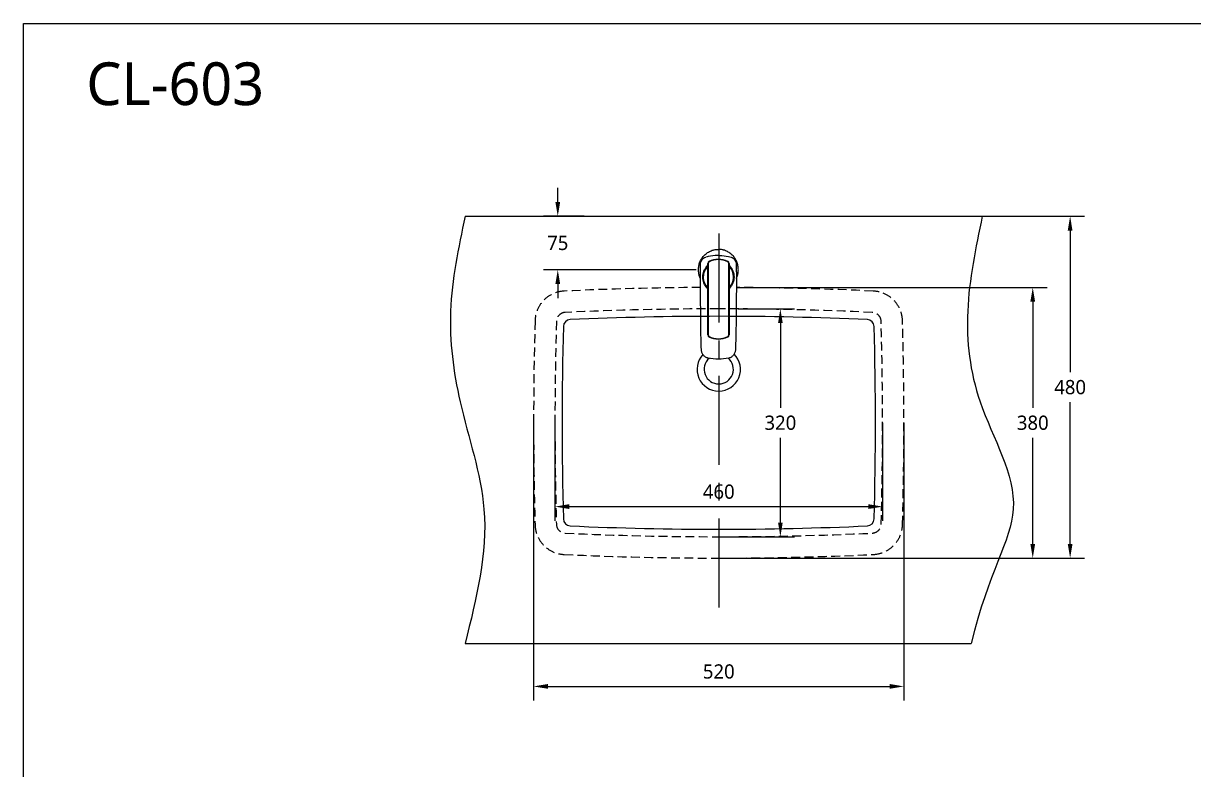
# Model space of a CAD drawing. Extents: x 572 to 8286, y -137 to 2100.
# Drawn here: x 4643 to 6286, y 1052 to 2100 of the extents above; entities that cross this region are included whole.
import ezdxf

# ---------------------------------------------------------------- set-up
doc = ezdxf.new("R2010")
doc.units = 0
doc.header["$LTSCALE"] = 50
doc.header["$MEASUREMENT"] = 0
doc.linetypes.add('CENTER', pattern=[2, 1.25, -0.25, 0.25, -0.25])
doc.linetypes.add('HIDDEN', pattern=[0.375, 0.25, -0.125])
doc.layers.get('0').update_dxf_attribs({"linetype": 'CONTINUOUS'})
doc.layers.get('DEFPOINTS').update_dxf_attribs({"linetype": 'CONTINUOUS'})
for name, color, linetype in [('1', 1, 'CENTER'), ('2', 2, 'HIDDEN'), ('CENTER', 2, 'CENTER'), ('SA-DOOR', 4, 'CONTINUOUS')]:
    doc.layers.add(name, color=color, linetype=linetype)
doc.styles.add('GHS', font='romans', dxfattribs={"bigfont": 'ghs'})
doc.styles.get("Standard").update_dxf_attribs({"font": 'NanumGothic.ttf'})
doc.dimstyles.get("Standard").update_dxf_attribs({"dimtxt": 2.5, "dimasz": 2, "dimexe": 2, "dimexo": 1, "dimgap": 2, "dimtad": 1, "dimdec": 0, "dimlfac": 10, "dimrnd": 1, "dimzin": 0, "dimdsep": 46, "dimtxsty": 'Standard', "dimcen": 0, "dimclrd": 7, "dimclre": 7, "dimclrt": 2, "dimadec": 0, "dimazin": 0, "dimtfac": 1, "dimtdec": 0, "dimtofl": 0, "dimtmove": 0, "dimatfit": 3, "dimfxl": 0, "dimtolj": 1, "dimtzin": 0, "dimarcsym": 0})

# ---------------------------------------------------------------- blocks, each defined once
blk = doc.blocks.new('*D44')
at = {"color": 3, "lineweight": -2}
for p, q in [((5393.1, 1849.1), (5393.1, 1869.1)), ((5430.3, 1829.1), (5373.1, 1829.1)), ((5587.3, 1754.1), (5373.1, 1754.1)), ((5393.1, 1734.1), (5393.1, 1714.1))]:
    blk.add_line(p, q, dxfattribs=at)
at = {"color": 3}
for points in [[(5389.8, 1849.1), (5396.5, 1849.1), (5393.1, 1829.1)], [(5389.8, 1734.1), (5396.5, 1734.1), (5393.1, 1754.1)]]:
    blk.add_solid(points, dxfattribs=at)
at = {"layer": 'DEFPOINTS', "color": 0}
for p in [(5393.1, 1829.1), (5430.3, 1829.1), (5587.3, 1754.1)]:
    blk.add_point(p, dxfattribs=at)
at = {"color": 2, "insert": (5393.1, 1791.6), "char_height": 20, "attachment_point": 5}
blk.add_mtext('\\A1;75', dxfattribs=at)
blk = doc.blocks.new('*D30')
at = {"color": 3, "lineweight": -2}
for p, q in [((5644.5, 1729.1), (6080.1, 1729.1)), ((6060.1, 1709.1), (6060.1, 1560)), ((6060.1, 1369.1), (6060.1, 1518.2)), ((5619.2, 1349.1), (6080.1, 1349.1))]:
    blk.add_line(p, q, dxfattribs=at)
at = {"color": 3}
for points in [[(6056.7, 1709.1), (6063.4, 1709.1), (6060.1, 1729.1)], [(6056.7, 1369.1), (6063.4, 1369.1), (6060.1, 1349.1)]]:
    blk.add_solid(points, dxfattribs=at)
at = {"layer": 'DEFPOINTS', "color": 0}
for p in [(5644.5, 1729.1), (5619.2, 1349.1), (6060.1, 1349.1)]:
    blk.add_point(p, dxfattribs=at)
at = {"color": 2, "insert": (6060.1, 1539.1), "char_height": 20, "attachment_point": 5}
blk.add_mtext('\\A1;380', dxfattribs=at)
blk = doc.blocks.new('*D33')
at = {"color": 3, "lineweight": -2}
for p, q in [((5646.5, 1699.1), (5725.7, 1699.1)), ((5705.7, 1679.1), (5705.7, 1560)), ((5705.7, 1399.1), (5705.7, 1518.2)), ((5619.2, 1379.1), (5725.7, 1379.1))]:
    blk.add_line(p, q, dxfattribs=at)
at = {"color": 3}
for points in [[(5702.4, 1679.1), (5709, 1679.1), (5705.7, 1699.1)], [(5702.4, 1399.1), (5709, 1399.1), (5705.7, 1379.1)]]:
    blk.add_solid(points, dxfattribs=at)
at = {"layer": 'DEFPOINTS', "color": 0}
for p in [(5646.5, 1699.1), (5619.2, 1379.1), (5705.7, 1379.1)]:
    blk.add_point(p, dxfattribs=at)
at = {"color": 2, "insert": (5705.7, 1539.1), "char_height": 20, "attachment_point": 5}
blk.add_mtext('\\A1;320', dxfattribs=at)
blk = doc.blocks.new('*D36')
at = {"color": 3, "lineweight": -2}
for p, q in [((5989.2, 1829.1), (6132.6, 1829.1)), ((6112.6, 1809.1), (6112.6, 1610)), ((6112.6, 1369.1), (6112.6, 1568.3)), ((5619.2, 1349.1), (6132.6, 1349.1))]:
    blk.add_line(p, q, dxfattribs=at)
at = {"color": 3}
for points in [[(6109.2, 1809.1), (6115.9, 1809.1), (6112.6, 1829.1)], [(6109.2, 1369.1), (6115.9, 1369.1), (6112.6, 1349.1)]]:
    blk.add_solid(points, dxfattribs=at)
at = {"layer": 'DEFPOINTS', "color": 0}
for p in [(5989.2, 1829.1), (5619.2, 1349.1), (6112.6, 1349.1)]:
    blk.add_point(p, dxfattribs=at)
at = {"color": 2, "insert": (6112.6, 1589.1), "char_height": 20, "attachment_point": 5}
blk.add_mtext('\\A1;480', dxfattribs=at)
blk = doc.blocks.new('*D48')
at = {"color": 3, "lineweight": -2}
for p, q in [((5389.2, 1539.1), (5389.2, 1401.4)), ((5849.2, 1539.1), (5849.2, 1401.4)), ((5409.2, 1421.4), (5829.2, 1421.4))]:
    blk.add_line(p, q, dxfattribs=at)
at = {"color": 3}
for points in [[(5409.2, 1424.8), (5409.2, 1418.1), (5389.2, 1421.4)], [(5829.2, 1424.8), (5829.2, 1418.1), (5849.2, 1421.4)]]:
    blk.add_solid(points, dxfattribs=at)
at = {"layer": 'DEFPOINTS', "color": 0}
for p in [(5389.2, 1539.1), (5849.2, 1539.1), (5849.2, 1421.4)]:
    blk.add_point(p, dxfattribs=at)
at = {"color": 2, "insert": (5619.2, 1442.3), "char_height": 20, "attachment_point": 5}
blk.add_mtext('\\A1;460', dxfattribs=at)
blk = doc.blocks.new('*D49')
at = {"color": 3, "lineweight": -2}
for p, q in [((5359.2, 1539.1), (5359.2, 1148.9)), ((5879.2, 1539.1), (5879.2, 1148.9)), ((5379.2, 1168.9), (5859.2, 1168.9))]:
    blk.add_line(p, q, dxfattribs=at)
at = {"color": 3}
for points in [[(5379.2, 1172.3), (5379.2, 1165.6), (5359.2, 1168.9)], [(5859.2, 1172.3), (5859.2, 1165.6), (5879.2, 1168.9)]]:
    blk.add_solid(points, dxfattribs=at)
at = {"layer": 'DEFPOINTS', "color": 0}
for p in [(5359.2, 1539.1), (5879.2, 1539.1), (5879.2, 1168.9)]:
    blk.add_point(p, dxfattribs=at)
at = {"color": 2, "insert": (5619.2, 1189.8), "char_height": 20, "attachment_point": 5}
blk.add_mtext('\\A1;520', dxfattribs=at)

msp = doc.modelspace()

# ---------------------------------------------------------------- linework, layer by layer
for centre, radius, start, end in [((5411.00728, 1673.96871), 10, 92.57223325, 178.46541315), ((5619.20182, -2960.39053), 4649.03337, 90.00000246, 92.57223325), ((5619.20142, -2960.39053), 4649.03337, 87.42776675, 89.99999754), ((5827.39595, 1673.96871), 10, 1.53458685, 87.42776675), ((10443.70162, 1539.14283), 5044.5, 178.46541315, 181.53458685), ((794.70162, 1539.14283), 5044.5, 358.46541315, 1.53458685), ((5411.00728, 1404.31696), 10, 181.53458685, 267.42776675), ((5827.39595, 1404.31696), 10, 272.57223325, 358.46541315), ((5619.20182, 6038.6762), 4649.03337, 267.42776675, 269.99999754), ((5619.20142, 6038.6762), 4649.03337, 270.00000246, 272.57223325)]:
    msp.add_arc(centre, radius, start, end)
at = {"color": 2}
for radius, start, end in [(30.5, 136.90112386, 270), (20.5, 130.93048661, 270), (30.5, 270, 44.78034532), (20.5, 270, 49.79885815)]:
    msp.add_arc((5619.20162, 1614.14283), radius, start, end, dxfattribs=at)
at = {"layer": '1', "linetype": 'ByBlock'}
for p, q in [((5263.06527, 1829.14283), (5989.20162, 1829.14283)), ((5263.06527, 1229.14283), (5973.5078, 1229.14283))]:
    msp.add_line(p, q, dxfattribs=at)
at = {"layer": '1', "color": 7, "linetype": 'Continuous'}
for p, q in [((5603.69052, 1762.99155), (5603.69052, 1763.03518)), ((5603.69052, 1662.51015), (5603.69052, 1762.99155)), ((5604.19052, 1762.98282), (5604.19052, 1662.50142)), ((5605.3621, 1765.72462), (5605.3621, 1765.68099)), ((5632.01893, 1765.68099), (5632.01893, 1765.72462)), ((5633.19052, 1662.50142), (5633.19052, 1762.98282)), ((5633.69052, 1763.03518), (5633.69052, 1762.99155)), ((5633.69052, 1762.99155), (5633.69052, 1662.51015)), ((5597.39052, 1744.36976), (5597.39052, 1744.19545)), ((5597.39052, 1744.02114), (5597.39052, 1743.71609)), ((5639.99052, 1744.19545), (5639.99052, 1744.36976)), ((5639.99052, 1743.71609), (5639.99052, 1744.02114))]:
    msp.add_line(p, q, dxfattribs=at)
for centre, major_axis, ratio, start_param, end_param in [((5618.69052, 1744.02114), (-21.3, 0), 0.996195, 5.4937619843, 6.2831853072), ((5618.69052, 1743.71609), (-21.3, 0), 0.996195, 5.4937619843, 6.2831853072), ((5606.69052, 1763.03518), (3, 0), 0.999848, 2.0295203772, 3.1415926536), ((5606.69052, 1762.99155), (-3, 0), 0.999848, 5.1711130308, 6.2831853072), ((5604.19052, 1762.99155), (0.5, 0), 0.017452, 3.1415926536, 4.7123889804), ((5606.69052, 1762.98282), (2.5, 0), 0.999848, 2.0295203772, 3.1415926536), ((5618.69052, 1738.74052), (30.1, 0), 0.999848, 1.1120722764, 2.0295203772), ((5618.69052, 1738.69689), (-30.1, 0), 0.999848, 4.25366493, 5.1711130308), ((5605.58351, 1765.23275), (-0.22138, 0.44832), 0.007728, 0.0156492517, 1.5864455785), ((5618.69052, 1738.68817), (29.6, 0), 0.999848, 1.1120722764, 2.0295203772), ((5631.79753, 1765.23275), (0.22138, 0.44832), 0.007728, 4.6967397287, 6.2675360555), ((5630.69052, 1762.98282), (2.5, 0), 0.999848, 0, 1.1120722764), ((5630.69052, 1763.03518), (3, 0), 0.999848, 0, 1.1120722764), ((5630.69052, 1762.99155), (-3, 0), 0.999848, 3.1415926536, 4.25366493), ((5633.19052, 1762.99155), (0.5, 0), 0.017452, 4.7123889804, 6.2831853072), ((5618.69052, 1743.71609), (-21.3, 0), 0.996195, 2.3520711434, 3.9310159553), ((5618.69052, 1744.02114), (-21.3, 0), 0.996195, 3.1415926325, 3.9116755375), ((5618.69052, 1744.51768), (-21.4, 0), 0.996167, 6.2604087729, 6.2831853072), ((5618.69052, 1744.51768), (-21.4, 0), 0.996167, 0, 0.1433351484), ((5618.69052, 1744.19545), (-21.3, 0), 0.996195, 5.8189168335, 6.2831853072), ((5618.69052, 1744.36976), (-21.3, 0), 0.996195, 6.0155608798, 6.2831853072), ((5618.69052, 1743.71609), (-21.3, 0), 0.996195, 0, 0.7895214891), ((5618.69052, 1744.19545), (-21.3, 0), 0.996195, 3.1415926325, 3.4862842697), ((5618.69052, 1744.36976), (-21.3, 0), 0.996195, 3.1415926325, 3.4531993677), ((5618.69052, 1744.51768), (21.5, 0), 0.996167, 6.0138918981, 6.2831853072), ((5618.69052, 1744.51768), (-21.4, 0), 0.996167, 2.9982575117, 3.2607768367), ((5606.69052, 1662.51015), (-3, 0), 0.999848, 0, 1.1120722764), ((5604.19052, 1662.51015), (0.5, 0), 0.017452, 3.1415926536, 4.7123889804), ((5606.69052, 1662.50142), (2.5, 0), 0.999848, 3.1415926536, 4.25366493), ((5605.58351, 1660.26894), (0.22138, 0.44832), 0.007728, 3.1259434019, 4.6967397287), ((5618.69052, 1686.8048), (-30.1, 0), 0.999848, 1.1120722764, 2.0295203772), ((5618.69052, 1686.79607), (29.6, 0), 0.999848, 4.25366493, 5.1711130308), ((5630.69052, 1662.50142), (2.5, 0), 0.999848, 5.1711130308, 6.2831853072), ((5631.79753, 1660.26894), (-0.22138, 0.44832), 0.007728, 1.5864455785, 3.1572419053), ((5630.69052, 1662.51015), (-3, 0), 0.999848, 2.0295203772, 3.1415926536), ((5633.19052, 1662.51015), (0.5, 0), 0.017452, 4.7123889804, 6.2831853072)]:
    msp.add_ellipse(centre, major_axis=major_axis, ratio=ratio, start_param=start_param, end_param=end_param, dxfattribs=at)
at = {"layer": '1', "linetype": 'ByBlock'}
msp.add_spline([(5263.06527, 1829.14283), (5242.60672, 1695.91439), (5256.01521, 1568.5848), (5289.53643, 1417.79976), (5263.06527, 1229.14283)], degree=3, dxfattribs=at)
msp.add_open_spline([(5989.20162, 1829.14283), (5979.94232, 1784.82617), (5961.88786, 1698.41426), (5977.40577, 1559.5356), (6064.98952, 1420.37092), (5997.79279, 1329.82705), (5973.5078, 1229.14283)], degree=3, knots=[0, 0, 0, 0, 13.4790096988, 26.2823736359, 41.7289914298, 55.8471450246, 55.8471450246, 55.8471450246, 55.8471450246], dxfattribs=at)
at = {"layer": '1', "color": 7, "linetype": 'Continuous'}
for points, knots in [([(5593.45736, 1741.76436), (5593.39581, 1741.89488), (5592.95489, 1742.84835), (5592.22921, 1744.67297), (5591.58884, 1746.86539), (5591.20096, 1748.65641), (5590.89771, 1750.46846), (5590.59142, 1753.68454), (5590.76914, 1757.4174), (5591.48755, 1761.10187), (5592.56459, 1764.71667), (5594.57682, 1769.03427), (5597.99413, 1773.66973), (5602.30052, 1777.54515), (5606.49345, 1779.98175), (5609.65318, 1781.20529), (5611.50781, 1781.75985), (5614.33088, 1782.44462), (5616.75291, 1782.70231), (5618.69052, 1782.70231)], [0, 0, 0, 0, 0.0079032457, 0.0575080856, 0.1071129256, 0.1319153456, 0.1567177655, 0.2063226055, 0.3055322854, 0.3551371254, 0.4047419654, 0.5039516453, 0.6031613252, 0.7023710051, 0.801580685, 0.851185525, 0.875987945, 0.900790365, 1, 1, 1, 1]), ([(5643.92367, 1741.76435), (5643.98522, 1741.89487), (5644.42615, 1742.84834), (5645.15182, 1744.67296), (5645.79219, 1746.86539), (5646.18008, 1748.6564), (5646.48332, 1750.46845), (5646.78961, 1753.68453), (5646.61189, 1757.4174), (5645.89348, 1761.10186), (5644.81645, 1764.71667), (5642.80421, 1769.03426), (5639.3869, 1773.66972), (5635.08051, 1777.54514), (5630.88758, 1779.98174), (5627.72786, 1781.20529), (5625.87322, 1781.75985), (5623.05015, 1782.44462), (5620.62813, 1782.70231), (5618.69052, 1782.70231)], [0, 0, 0, 0, 0.0079032457, 0.0575080856, 0.1071129256, 0.1319153456, 0.1567177655, 0.2063226055, 0.3055322854, 0.3551371254, 0.4047419654, 0.5039516453, 0.6031613252, 0.7023710051, 0.801580685, 0.851185525, 0.875987945, 0.900790365, 1, 1, 1, 1]), ([(5593.93967, 1696.76444), (5593.89962, 1698.38803), (5593.69564, 1707.2027), (5593.45763, 1723.21666), (5593.43078, 1743.0421), (5593.56341, 1755.672), (5593.64825, 1761.10852)], [0, 0, 0, 0, 0.0757276378, 0.4111013698, 0.7464751018, 1, 1, 1, 1]), ([(5593.64825, 1761.10853), (5593.68449, 1763.43175), (5594.23393, 1765.73759), (5596.74001, 1769.66118), (5598.66918, 1771.13898), (5600.92164, 1771.77669)], [0, 0, 0, 0, 0.5, 0.5, 1, 1, 1, 1]), ([(5603.66616, 1727.83462), (5603.48585, 1728.0021), (5601.23998, 1730.16207), (5597.86994, 1735.25214), (5596.10081, 1743.84349), (5597.86994, 1752.43484), (5601.23958, 1757.5243), (5603.48481, 1759.68387), (5603.66458, 1759.85088)], [0, 0, 0, 0, 0.0205573878, 0.2602936828, 0.500029981, 0.7397662792, 0.9795025743, 1, 1, 1, 1]), ([(5603.69686, 1759.23311), (5602.28308, 1757.86158), (5598.72488, 1753.32466), (5596.18451, 1743.88729), (5598.55888, 1735.0713), (5601.53098, 1730.91514), (5602.41277, 1729.89771)], [0, 0, 0, 0, 0.1822338912, 0.5288018467, 0.8753698073, 1, 1, 1, 1]), ([(5618.60388, 1774.22727), (5618.10677, 1774.22749), (5617.60965, 1774.22199), (5612.88569, 1774.11519), (5608.66822, 1773.6049), (5603.3262, 1772.42023), (5602.119, 1772.11569), (5600.92164, 1771.77669)], [0, 0, 0, 0, 0.0832697347, 0.0832697347, 0.7914920611, 0.7914920611, 1, 1, 1, 1]), ([(5618.77715, 1774.22727), (5619.27427, 1774.22749), (5619.77139, 1774.22199), (5624.49535, 1774.11519), (5628.71282, 1773.6049), (5634.05484, 1772.42023), (5635.26203, 1772.11569), (5636.4594, 1771.77669)], [0, 0, 0, 0, 0.0832697301, 0.0832697301, 0.7914920601, 0.7914920601, 1, 1, 1, 1]), ([(5633.59229, 1728.44435), (5633.81943, 1728.66263), (5637.84914, 1732.71737), (5641.96389, 1742.94669), (5638.35665, 1753.99427), (5634.63009, 1758.31018), (5633.72006, 1759.19445)], [0, 0, 0, 0, 0.0276047619, 0.5005743768, 0.8884228338, 1, 1, 1, 1]), ([(5633.71646, 1759.85088), (5633.89622, 1759.68388), (5636.14146, 1757.5243), (5639.51109, 1752.43484), (5641.28023, 1743.84349), (5639.51109, 1735.25214), (5636.14105, 1730.16207), (5633.89519, 1728.0021), (5633.71488, 1727.83462)], [0, 0, 0, 0, 0.020497447, 0.260233742, 0.4999700402, 0.7397063384, 0.9794426335, 1, 1, 1, 1]), ([(5636.4594, 1771.77669), (5638.71237, 1771.13883), (5640.65702, 1769.64046), (5643.14234, 1765.74071), (5643.69657, 1763.43066), (5643.73279, 1761.10853)], [0, 0, 0, 0, 0.5, 0.5, 1, 1, 1, 1]), ([(5643.73279, 1761.10852), (5643.81762, 1755.672), (5643.95025, 1743.0421), (5643.92341, 1723.21666), (5643.68539, 1707.2027), (5643.48141, 1698.38803), (5643.44137, 1696.76444)], [0, 0, 0, 0, 0.2535248982, 0.5888986302, 0.9242723622, 1, 1, 1, 1]), ([(5593.83351, 1684.67446), (5593.82365, 1685.68203), (5593.83946, 1687.69735), (5593.88709, 1689.71202), (5593.93099, 1691.72678), (5593.97115, 1693.74164), (5593.96452, 1695.75713), (5593.93967, 1696.76444)], [0, 0, 0, 0, 0.25, 0.5, 0.5, 0.75, 1, 1, 1, 1]), ([(5643.44137, 1696.76444), (5643.41652, 1695.75713), (5643.40988, 1693.74164), (5643.45004, 1691.72678), (5643.49394, 1689.71202), (5643.54157, 1687.69735), (5643.55739, 1685.68203), (5643.54752, 1684.67446)], [0, 0, 0, 0, 0.25, 0.5, 0.5, 0.75, 1, 1, 1, 1]), ([(5594.83965, 1641.50601), (5594.62451, 1647.34736), (5594.21615, 1660.37856), (5593.94139, 1674.77097), (5593.8468, 1683.31837), (5593.83351, 1684.67446)], [0, 0, 0, 0, 0.4061200197, 0.9057784797, 1, 1, 1, 1]), ([(5643.54752, 1684.67446), (5643.53423, 1683.31837), (5643.43965, 1674.77097), (5643.16488, 1660.37856), (5642.75652, 1647.34736), (5642.54139, 1641.50601)], [0, 0, 0, 0, 0.0942215203, 0.5938799803, 1, 1, 1, 1]), ([(5604.15336, 1629.9741), (5603.82864, 1630.04722), (5603.18545, 1630.22104), (5601.93384, 1630.67766), (5600.45257, 1631.44757), (5598.85956, 1632.65993), (5597.49195, 1634.11959), (5596.38091, 1635.78105), (5595.54986, 1637.59742), (5595.01564, 1639.52116), (5594.86407, 1640.84313), (5594.83965, 1641.50596)], [0, 0, 0, 0, 0.0624998655, 0.1250000708, 0.2500004815, 0.3750008921, 0.5000013027, 0.6250017134, 0.750002124, 0.8750025346, 1, 1, 1, 1]), ([(5642.54138, 1641.50598), (5642.51697, 1640.84315), (5642.3654, 1639.52117), (5641.83118, 1637.59742), (5641.00012, 1635.78105), (5639.88909, 1634.11959), (5638.52148, 1632.65993), (5636.92846, 1631.44757), (5635.4472, 1630.67766), (5634.19559, 1630.22104), (5633.5524, 1630.04722), (5633.22768, 1629.9741)], [0, 0, 0, 0, 0.1249984036, 0.2499986802, 0.3749989568, 0.4999992334, 0.62499951, 0.7499997866, 0.8750000632, 0.9375002015, 1, 1, 1, 1])]:
    msp.add_open_spline(points, degree=3, knots=knots, dxfattribs=at)
for points in [[(5618.69052, 1628.35373), (5613.78413, 1628.35373), (5608.93873, 1628.8967), (5604.15336, 1629.9741)], [(5633.22768, 1629.9741), (5628.4423, 1628.8967), (5623.5969, 1628.35373), (5618.69052, 1628.35373)]]:
    msp.add_open_spline(points, degree=3, dxfattribs=at)
at = {"layer": '2', "linetype": 'HIDDEN'}
for centre, radius, start, end in [((5618.94145, -2927.67031), 4656.81315, 90.30753937, 92.66741386), ((5619.46178, -2927.67031), 4656.81315, 87.33258614, 89.69246064), ((5404.20162, 1681.14283), 43, 92.63989139, 178.38614109), ((5834.20162, 1681.14283), 43, 1.61385891, 87.36010861), ((10444.20162, 1539.14283), 5085, 178.38614109, 181.61385891), ((794.20162, 1539.14283), 5085, 358.38614109, 1.61385891), ((5404.20162, 1397.14283), 43, 181.61385891, 267.36010861), ((5834.20162, 1397.14283), 43, 272.63989139, 358.38614109), ((5619.20162, 6017.13922), 4667.99638, 267.33578436, 272.66421564)]:
    msp.add_arc(centre, radius, start, end, dxfattribs=at)
at = {"layer": '2'}
for centre, radius, start, end in [((5404.20162, 1681.14283), 13, 92.63989139, 178.38614109), ((5619.20188, -2938.86753), 4638.01036, 90.00000329, 92.66436824), ((5619.20135, -2938.86753), 4638.01036, 87.33563176, 89.99999671), ((5834.20162, 1681.14283), 13, 1.61385891, 87.36010861), ((10444.20162, 1539.14283), 5055, 178.38614109, 181.61385891), ((794.20162, 1539.14283), 5055, 358.38614109, 1.61385891), ((5404.20162, 1397.14283), 13, 181.61385891, 267.36010861), ((5834.20162, 1397.14283), 13, 272.63989139, 358.38614109), ((5619.20162, 6017.14173), 4637.9989, 267.33562847, 272.66437153)]:
    msp.add_arc(centre, radius, start, end, dxfattribs=at)
at = {"layer": 'CENTER', "color": 1, "linetype": 'CENTER', "ltscale": 2}
msp.add_line((5619.20162, 1804.88885), (5619.20162, 1266.96749), dxfattribs=at)
at = {"layer": 'DEFPOINTS', "color": 2, "linetype": 'ByBlock'}
msp.add_point((5619.20162, 1316.14283), dxfattribs=at)
at = {"layer": 'SA-DOOR', "color": 7}
msp.add_lwpolyline([(4642.79519, 2100), (8286.20162, 2100), (8286.20162, -137.42071), (4642.79519, -137.42071)], close=True, dxfattribs=at)

# ---------------------------------------------------------------- texts
at = {"insert": (4731.10814, 2045.27793), "char_height": 60, "width": 668.8230612, "attachment_point": 1, "style": 'GHS'}
msp.add_mtext('{\\fNanumGothic|b0|i0|c0|p50;CL-603\\fNanumGothic|b0|i0|c129|p50; }', dxfattribs=at)

# ---------------------------------------------------------------- dimensions: what is measured, and where the dimension line sits
dim = msp.add_linear_dim(base=(5393.1223, 1829.14283), p1=(5587.25338, 1754.14283), p2=(5430.31198, 1829.14283), angle=90, dimstyle='Standard', override={"dimtxt": 20, "dimasz": 20, "dimexe": 20, "dimexo": 0, "dimgap": 10, "dimtih": 1, "dimtoh": 1, "dimdec": 4, "dimlfac": 1, "dimzin": 8, "dimclrd": 3, "dimclre": 3, "dimtdec": 4, "dimarcsym": 1})
dim.commit()
dim.dimension.update_dxf_attribs({"geometry": '*D44', "text_midpoint": (5393.1223, 1791.64283), "dimtype": 160})
for base, p1, p2, picture, middle in [((6112.55842, 1349.14283), (5989.20162, 1829.14283), (5619.20162, 1349.14283), '*D36', (6112.55842, 1589.14283)), ((6060.06024, 1349.14283), (5644.45745, 1729.07575), (5619.20162, 1349.14283), '*D30', (6060.06024, 1539.10929)), ((5705.69747, 1379.14283), (5646.48857, 1699.06403), (5619.20162, 1379.14283), '*D33', (5705.69747, 1539.10343))]:
    dim = msp.add_linear_dim(base=base, p1=p1, p2=p2, angle=90, dimstyle='Standard', override={"dimtxt": 20, "dimasz": 20, "dimexe": 20, "dimexo": 0, "dimgap": 10, "dimtih": 1, "dimtoh": 1, "dimdec": 4, "dimlfac": 1, "dimzin": 8, "dimclrd": 3, "dimclre": 3, "dimtdec": 4, "dimarcsym": 1})
    dim.commit()
    dim.dimension.update_dxf_attribs({"geometry": picture, "text_midpoint": middle})
dim = msp.add_linear_dim(base=(5879.20162, 1168.9378), p1=(5359.20162, 1539.14283), p2=(5879.20162, 1539.14283), dimstyle='Standard', override={"dimtxt": 20, "dimasz": 20, "dimexe": 20, "dimexo": 0, "dimgap": 10, "dimtih": 1, "dimtoh": 1, "dimdec": 4, "dimlfac": 1, "dimzin": 8, "dimclrd": 3, "dimclre": 3, "dimtdec": 4, "dimarcsym": 1})
dim.commit()
dim.dimension.update_dxf_attribs({"geometry": '*D49', "text_midpoint": (5619.20162, 1168.9378), "dimtype": 160})
dim = msp.add_linear_dim(base=(5849.20162, 1421.4416), p1=(5389.20162, 1539.14283), p2=(5849.20162, 1539.14283), dimstyle='Standard', override={"dimtxt": 20, "dimasz": 20, "dimexe": 20, "dimexo": 0, "dimgap": 10, "dimtih": 1, "dimtoh": 1, "dimdec": 4, "dimlfac": 1, "dimzin": 8, "dimclrd": 3, "dimclre": 3, "dimtdec": 4, "dimarcsym": 1})
dim.commit()
dim.dimension.update_dxf_attribs({"geometry": '*D48', "text_midpoint": (5619.20162, 1442.32858)})

doc.saveas('drawing.dxf')
